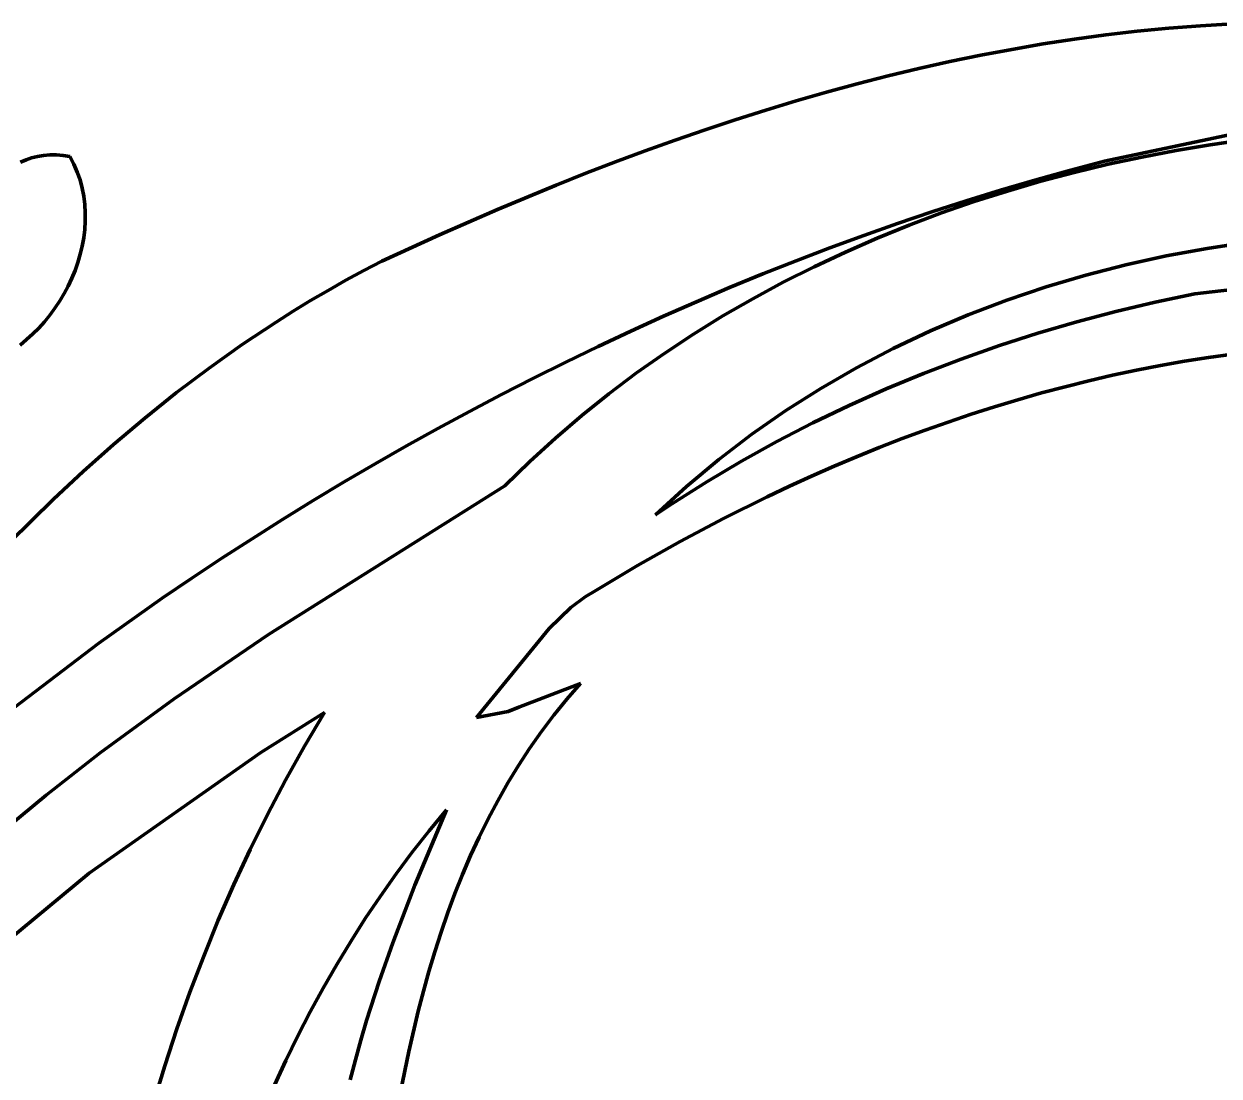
# Model space of a CAD drawing. Header units: millimetres. Extents: x 0 to 12, y 0 to 9.
# Drawn here: x 4.461 to 5.59, y 7.027 to 8.021 of the extents above; entities that cross this region are included whole.
import ezdxf

# ---------------------------------------------------------------- set-up
doc = ezdxf.new("R2010")
doc.units = ezdxf.units.MM
doc.layers.add('color#030303ff', color=7, linetype='CONTINUOUS', lineweight=100)
doc.layers.add('color#ffffffff', color=7, linetype='CONTINUOUS', lineweight=100)

msp = doc.modelspace()

# ---------------------------------------------------------------- linework, layer by layer
at = {"layer": 'color#030303ff'}
for p, q in [((5.5427, 8.0174), (5.5726, 8.0197)), ((5.5726, 8.0197), (5.6026, 8.0215)), ((5.4534, 8.007), (5.4831, 8.0111)), ((5.4831, 8.0111), (5.5128, 8.0145)), ((5.5128, 8.0145), (5.5427, 8.0174)), ((5.3649, 7.9919), (5.3943, 7.9974)), ((5.3943, 7.9974), (5.4238, 8.0025)), ((5.4238, 8.0025), (5.4534, 8.007)), ((5.3063, 7.9793), (5.3356, 7.9858)), ((5.3356, 7.9858), (5.3649, 7.9919)), ((5.2772, 7.9723), (5.3063, 7.9793)), ((5.2192, 7.9569), (5.2481, 7.9648)), ((5.2481, 7.9648), (5.2772, 7.9723)), ((5.1903, 7.9486), (5.2192, 7.9569)), ((5.1616, 7.9399), (5.1903, 7.9486)), ((5.1044, 7.9214), (5.1329, 7.9309)), ((5.1329, 7.9309), (5.1616, 7.9399)), ((5.076, 7.9116), (5.1044, 7.9214)), ((5.6432, 7.9258), (5.4817, 7.8917)), ((5.0477, 7.9014), (5.076, 7.9116)), ((5.5494, 7.9018), (5.5817, 7.9072)), ((5.5817, 7.9072), (5.6142, 7.9119)), ((4.4679, 7.8948), (4.4735, 7.8962)), ((4.4735, 7.8962), (4.4792, 7.8971)), ((4.4792, 7.8971), (4.4851, 7.8976)), ((4.4851, 7.8976), (4.4913, 7.8976)), ((4.4913, 7.8976), (4.4976, 7.8971)), ((4.4976, 7.8971), (4.5041, 7.8961)), ((4.5041, 7.8961), (4.5078, 7.8888)), ((5.0196, 7.891), (5.0477, 7.9014)), ((5.4851, 7.8887), (5.5172, 7.8956)), ((5.5172, 7.8956), (5.5494, 7.9018)), ((4.4574, 7.8907), (4.4626, 7.8929)), ((4.4626, 7.8929), (4.4679, 7.8948)), ((4.5078, 7.8888), (4.511, 7.8814)), ((4.9915, 7.8802), (5.0196, 7.891)), ((5.4817, 7.8917), (5.4488, 7.8829)), ((5.4532, 7.881), (5.4851, 7.8887)), ((4.511, 7.8814), (4.5136, 7.8739)), ((4.5136, 7.8739), (4.5156, 7.8662)), ((4.9636, 7.8691), (4.9915, 7.8802)), ((5.416, 7.8737), (5.3834, 7.8641)), ((5.4488, 7.8829), (5.416, 7.8737)), ((5.4215, 7.8726), (5.4532, 7.881)), ((4.5156, 7.8662), (4.5171, 7.8585)), ((4.9082, 7.846), (4.9636, 7.8691)), ((5.3834, 7.8641), (5.3509, 7.8541)), ((5.3587, 7.8535), (5.39, 7.8634)), ((5.39, 7.8634), (5.4215, 7.8726)), ((4.5171, 7.8585), (4.5181, 7.8507)), ((4.5181, 7.8507), (4.5186, 7.8428)), ((5.3509, 7.8541), (5.3185, 7.8436)), ((5.3278, 7.8427), (5.3587, 7.8535)), ((4.5186, 7.8428), (4.5185, 7.8349)), ((4.8533, 7.822), (4.9082, 7.846)), ((5.3185, 7.8436), (5.2863, 7.8327)), ((5.2971, 7.8312), (5.3278, 7.8427)), ((4.5185, 7.8349), (4.518, 7.8271)), ((5.2863, 7.8327), (5.2542, 7.8214)), ((5.2668, 7.8189), (5.2971, 7.8312)), ((4.5171, 7.8192), (4.5157, 7.8114)), ((4.518, 7.8271), (4.5171, 7.8192)), ((4.7989, 7.797), (4.8533, 7.822)), ((5.2542, 7.8214), (5.2223, 7.8097)), ((5.2369, 7.8057), (5.2668, 7.8189)), ((4.5157, 7.8114), (4.5138, 7.8036)), ((5.2223, 7.8097), (5.1905, 7.7975)), ((5.2073, 7.7918), (5.2369, 7.8057)), ((5.5788, 7.8092), (5.5402, 7.8021)), ((5.6176, 7.815), (5.5788, 7.8092)), ((4.5115, 7.7959), (4.5089, 7.7883)), ((4.5138, 7.8036), (4.5115, 7.7959)), ((4.7818, 7.7882), (4.7989, 7.797)), ((5.1905, 7.7975), (5.1589, 7.785)), ((5.5402, 7.8021), (5.5019, 7.7936)), ((4.5089, 7.7883), (4.5058, 7.7809)), ((4.7649, 7.779), (4.7818, 7.7882)), ((5.1589, 7.785), (5.1274, 7.7721)), ((5.1782, 7.7771), (5.2073, 7.7918)), ((5.464, 7.7839), (5.4265, 7.7727)), ((5.5019, 7.7936), (5.464, 7.7839)), ((4.5023, 7.7736), (4.4985, 7.7664)), ((4.5058, 7.7809), (4.5023, 7.7736)), ((4.7481, 7.7695), (4.7649, 7.779)), ((5.1274, 7.7721), (5.0961, 7.7588)), ((5.1494, 7.7616), (5.1782, 7.7771)), ((5.4265, 7.7727), (5.3895, 7.7602)), ((5.5671, 7.7663), (5.6797, 7.7793)), ((4.4985, 7.7664), (4.4944, 7.7595)), ((4.7151, 7.7498), (4.7315, 7.7598)), ((4.7315, 7.7598), (4.7481, 7.7695)), ((5.1212, 7.7453), (5.1494, 7.7616)), ((5.3895, 7.7602), (5.3531, 7.7463)), ((5.5297, 7.7584), (5.5671, 7.7663)), ((4.4899, 7.7527), (4.4851, 7.7462)), ((4.4944, 7.7595), (4.4899, 7.7527)), ((4.6989, 7.7395), (4.7151, 7.7498)), ((5.0961, 7.7588), (5.065, 7.7451)), ((5.4555, 7.7398), (5.4924, 7.7496)), ((5.4924, 7.7496), (5.5297, 7.7584)), ((4.48, 7.7399), (4.4747, 7.7339)), ((4.4851, 7.7462), (4.48, 7.7399)), ((4.6669, 7.7182), (4.6989, 7.7395)), ((5.065, 7.7451), (5.034, 7.731)), ((5.0934, 7.7281), (5.1212, 7.7453)), ((5.3531, 7.7463), (5.3172, 7.7311)), ((5.4188, 7.7291), (5.4555, 7.7398)), ((4.469, 7.7283), (4.4631, 7.7229)), ((4.4747, 7.7339), (4.469, 7.7283)), ((5.034, 7.731), (5.0032, 7.7165)), ((5.0662, 7.7102), (5.0934, 7.7281)), ((5.3172, 7.7311), (5.282, 7.7144)), ((5.3824, 7.7173), (5.4188, 7.7291)), ((4.4631, 7.7229), (4.457, 7.7178)), ((4.6355, 7.696), (4.6669, 7.7182)), ((5.0032, 7.7165), (4.9726, 7.7017)), ((5.3463, 7.7046), (5.3824, 7.7173)), ((5.0395, 7.6914), (5.0662, 7.7102)), ((5.282, 7.7144), (5.2474, 7.6963)), ((5.3107, 7.691), (5.3463, 7.7046)), ((5.5802, 7.7061), (5.5574, 7.7025)), ((5.6032, 7.7093), (5.5802, 7.7061)), ((4.6048, 7.6728), (4.6355, 7.696)), ((4.9726, 7.7017), (4.9421, 7.6866)), ((5.2474, 7.6963), (5.2136, 7.6768)), ((5.512, 7.694), (5.4894, 7.6892)), ((5.5347, 7.6985), (5.512, 7.694)), ((5.5574, 7.7025), (5.5347, 7.6985)), ((4.9421, 7.6866), (4.9118, 7.671)), ((5.0133, 7.6717), (5.0395, 7.6914)), ((5.2754, 7.6763), (5.3107, 7.691)), ((5.4669, 7.684), (5.4445, 7.6784)), ((5.4894, 7.6892), (5.4669, 7.684)), ((4.5748, 7.6487), (4.6048, 7.6728)), ((4.9118, 7.671), (4.8817, 7.6551)), ((4.9878, 7.6512), (5.0133, 7.6717)), ((5.2136, 7.6768), (5.1806, 7.6558)), ((5.2405, 7.6607), (5.2754, 7.6763)), ((5.4222, 7.6725), (5.4, 7.6661)), ((5.4445, 7.6784), (5.4222, 7.6725)), ((5.2061, 7.6441), (5.2405, 7.6607)), ((5.3779, 7.6595), (5.3559, 7.6524)), ((5.4, 7.6661), (5.3779, 7.6595)), ((4.5454, 7.6239), (4.5748, 7.6487)), ((4.8817, 7.6551), (4.8518, 7.6389)), ((4.9629, 7.6299), (4.9878, 7.6512)), ((5.1806, 7.6558), (5.1485, 7.6334)), ((5.3559, 7.6524), (5.334, 7.645)), ((4.8518, 7.6389), (4.822, 7.6224)), ((5.1722, 7.6265), (5.2061, 7.6441)), ((5.3122, 7.6373), (5.2905, 7.6293)), ((5.334, 7.645), (5.3122, 7.6373)), ((4.9386, 7.6078), (4.9629, 7.6299)), ((5.1485, 7.6334), (5.1172, 7.6095)), ((5.1388, 7.608), (5.1722, 7.6265)), ((5.2905, 7.6293), (5.2689, 7.6209)), ((4.5166, 7.5983), (4.5454, 7.6239)), ((4.822, 7.6224), (4.7925, 7.6055)), ((5.2689, 7.6209), (5.2475, 7.6122)), ((4.7925, 7.6055), (4.7631, 7.5883)), ((4.915, 7.5848), (4.9386, 7.6078)), ((5.1172, 7.6095), (5.0869, 7.5841)), ((5.1059, 7.5884), (5.1388, 7.608)), ((5.2262, 7.6032), (5.205, 7.5939)), ((5.2475, 7.6122), (5.2262, 7.6032)), ((4.4885, 7.572), (4.5166, 7.5983)), ((5.205, 7.5939), (5.184, 7.5843)), ((4.7631, 7.5883), (4.734, 7.5707)), ((4.82, 7.5247), (4.915, 7.5848)), ((5.0869, 7.5841), (5.0576, 7.5573)), ((5.0736, 7.5679), (5.1059, 7.5884)), ((5.184, 7.5843), (5.1631, 7.5744)), ((4.4473, 7.5314), (4.4885, 7.572)), ((4.734, 7.5707), (4.705, 7.5529)), ((5.0576, 7.5573), (5.0736, 7.5679)), ((5.1631, 7.5744), (5.1217, 7.5538)), ((4.705, 7.5529), (4.6762, 7.5347)), ((5.1217, 7.5538), (5.0808, 7.5321)), ((4.6762, 7.5347), (4.6477, 7.5162)), ((4.6918, 7.4442), (4.82, 7.5247)), ((5.0808, 7.5321), (5.0406, 7.5094)), ((4.6477, 7.5162), (4.6193, 7.4974)), ((5.0406, 7.5094), (5.001, 7.4857)), ((4.6193, 7.4974), (4.5911, 7.4784)), ((4.5911, 7.4784), (4.5314, 7.4359)), ((4.9911, 7.4797), (4.9774, 7.4695)), ((5.001, 7.4857), (4.9911, 7.4797)), ((4.9774, 7.4695), (4.9569, 7.4498)), ((4.6025, 7.3832), (4.6918, 7.4442)), ((4.9569, 7.4498), (4.8883, 7.3657)), ((4.5314, 7.4359), (4.444, 7.3693)), ((4.9283, 7.3753), (4.9867, 7.3978)), ((4.9867, 7.3978), (4.9738, 7.383)), ((4.5327, 7.3321), (4.6025, 7.3832)), ((4.9738, 7.383), (4.9614, 7.3678)), ((4.7447, 7.3702), (4.6846, 7.3326)), ((4.7258, 7.3385), (4.7447, 7.3702)), ((4.8883, 7.3657), (4.9181, 7.3714)), ((4.9181, 7.3714), (4.9283, 7.3753)), ((4.9614, 7.3678), (4.9497, 7.3523)), ((4.9497, 7.3523), (4.9385, 7.3364)), ((4.4816, 7.2921), (4.5327, 7.3321)), ((4.6846, 7.3326), (4.5223, 7.2185)), ((4.7078, 7.3063), (4.7258, 7.3385)), ((4.9385, 7.3364), (4.9279, 7.3202)), ((4.9279, 7.3202), (4.9179, 7.3037)), ((4.6907, 7.2738), (4.7078, 7.3063)), ((4.9179, 7.3037), (4.9083, 7.2869)), ((4.4316, 7.2508), (4.4816, 7.2921)), ((4.9083, 7.2869), (4.8993, 7.2699)), ((4.8299, 7.2071), (4.8598, 7.2782)), ((4.8598, 7.2782), (4.8435, 7.2584)), ((4.6744, 7.2409), (4.6907, 7.2738)), ((4.8993, 7.2699), (4.8908, 7.2526)), ((4.8435, 7.2584), (4.8276, 7.2382)), ((4.8908, 7.2526), (4.8827, 7.235)), ((4.6589, 7.2076), (4.6744, 7.2409)), ((4.8276, 7.2382), (4.8123, 7.2177)), ((4.8827, 7.235), (4.8751, 7.2172)), ((4.5223, 7.2185), (4.4132, 7.128)), ((4.8123, 7.2177), (4.7975, 7.1968)), ((4.6443, 7.174), (4.6589, 7.2076)), ((4.8091, 7.1527), (4.8299, 7.2071)), ((4.8751, 7.2172), (4.8679, 7.1993)), ((4.7975, 7.1968), (4.7832, 7.1755)), ((4.8679, 7.1993), (4.8612, 7.1811)), ((4.6305, 7.14), (4.6443, 7.174)), ((4.7832, 7.1755), (4.7694, 7.1539)), ((4.8612, 7.1811), (4.8548, 7.1627)), ((4.8548, 7.1627), (4.8489, 7.1442)), ((4.7694, 7.1539), (4.7562, 7.132)), ((4.7962, 7.1161), (4.8091, 7.1527)), ((4.6174, 7.1058), (4.6305, 7.14)), ((4.8489, 7.1442), (4.8433, 7.1256)), ((4.7562, 7.132), (4.7434, 7.1098)), ((4.7844, 7.0791), (4.7962, 7.1161)), ((4.8433, 7.1256), (4.8381, 7.1068)), ((4.6052, 7.0712), (4.6174, 7.1058)), ((4.7434, 7.1098), (4.7312, 7.0873)), ((4.8381, 7.1068), (4.8332, 7.0879)), ((4.7312, 7.0873), (4.7195, 7.0645)), ((4.8332, 7.0879), (4.8243, 7.0499)), ((4.5937, 7.0364), (4.6052, 7.0712)), ((4.7789, 7.0604), (4.7844, 7.0791)), ((4.7195, 7.0645), (4.7082, 7.0414)), ((4.7738, 7.0418), (4.7789, 7.0604)), ((4.8243, 7.0499), (4.8165, 7.0116)), ((4.7082, 7.0414), (4.6975, 7.0181)), ((4.7689, 7.023), (4.7738, 7.0418)), ((4.583, 7.0014), (4.5937, 7.0364))]:
    msp.add_line(p, q, dxfattribs=at)
at = {"layer": 'color#ffffffff'}
for p, q in [((5.5726, 8.0197), (5.5427, 8.0174)), ((5.6026, 8.0215), (5.5726, 8.0197)), ((5.4831, 8.0111), (5.4534, 8.007)), ((5.5128, 8.0145), (5.4831, 8.0111)), ((5.5427, 8.0174), (5.5128, 8.0145)), ((5.3943, 7.9974), (5.3649, 7.9919)), ((5.4238, 8.0025), (5.3943, 7.9974)), ((5.4534, 8.007), (5.4238, 8.0025)), ((5.3356, 7.9858), (5.3063, 7.9793)), ((5.3649, 7.9919), (5.3356, 7.9858)), ((5.3063, 7.9793), (5.2772, 7.9723)), ((5.2481, 7.9648), (5.2192, 7.9569)), ((5.2772, 7.9723), (5.2481, 7.9648)), ((5.2192, 7.9569), (5.1903, 7.9486)), ((5.1903, 7.9486), (5.1616, 7.9399)), ((5.1329, 7.9309), (5.1044, 7.9214)), ((5.1616, 7.9399), (5.1329, 7.9309)), ((5.1044, 7.9214), (5.076, 7.9116)), ((5.4817, 7.8917), (5.6432, 7.9258)), ((5.076, 7.9116), (5.0477, 7.9014)), ((5.5817, 7.9072), (5.5494, 7.9018)), ((5.6142, 7.9119), (5.5817, 7.9072)), ((4.4735, 7.8962), (4.4679, 7.8948)), ((4.4792, 7.8971), (4.4735, 7.8962)), ((4.4851, 7.8976), (4.4792, 7.8971)), ((4.4913, 7.8976), (4.4851, 7.8976)), ((4.4976, 7.8971), (4.4913, 7.8976)), ((4.5041, 7.8961), (4.4976, 7.8971)), ((4.5078, 7.8888), (4.5041, 7.8961)), ((5.0477, 7.9014), (5.0196, 7.891)), ((5.5172, 7.8956), (5.4851, 7.8887)), ((5.5494, 7.9018), (5.5172, 7.8956)), ((4.4626, 7.8929), (4.4574, 7.8907)), ((4.4679, 7.8948), (4.4626, 7.8929)), ((4.511, 7.8814), (4.5078, 7.8888)), ((5.0196, 7.891), (4.9915, 7.8802)), ((5.4488, 7.8829), (5.4817, 7.8917)), ((5.4851, 7.8887), (5.4532, 7.881)), ((4.5136, 7.8739), (4.511, 7.8814)), ((4.5156, 7.8662), (4.5136, 7.8739)), ((4.9915, 7.8802), (4.9636, 7.8691)), ((5.3834, 7.8641), (5.416, 7.8737)), ((5.416, 7.8737), (5.4488, 7.8829)), ((5.4532, 7.881), (5.4215, 7.8726)), ((4.5171, 7.8585), (4.5156, 7.8662)), ((4.9636, 7.8691), (4.9082, 7.846)), ((5.3509, 7.8541), (5.3834, 7.8641)), ((5.39, 7.8634), (5.3587, 7.8535)), ((5.4215, 7.8726), (5.39, 7.8634)), ((4.5181, 7.8507), (4.5171, 7.8585)), ((4.5186, 7.8428), (4.5181, 7.8507)), ((5.3185, 7.8436), (5.3509, 7.8541)), ((5.3587, 7.8535), (5.3278, 7.8427)), ((4.5185, 7.8349), (4.5186, 7.8428)), ((4.9082, 7.846), (4.8533, 7.822)), ((5.2863, 7.8327), (5.3185, 7.8436)), ((5.3278, 7.8427), (5.2971, 7.8312)), ((4.518, 7.8271), (4.5185, 7.8349)), ((5.2542, 7.8214), (5.2863, 7.8327)), ((5.2971, 7.8312), (5.2668, 7.8189)), ((4.5157, 7.8114), (4.5171, 7.8192)), ((4.5171, 7.8192), (4.518, 7.8271)), ((4.8533, 7.822), (4.7989, 7.797)), ((5.2223, 7.8097), (5.2542, 7.8214)), ((5.2668, 7.8189), (5.2369, 7.8057)), ((4.5138, 7.8036), (4.5157, 7.8114)), ((5.1905, 7.7975), (5.2223, 7.8097)), ((5.2369, 7.8057), (5.2073, 7.7918)), ((5.5402, 7.8021), (5.5788, 7.8092)), ((5.5788, 7.8092), (5.6176, 7.815)), ((4.5089, 7.7883), (4.5115, 7.7959)), ((4.5115, 7.7959), (4.5138, 7.8036)), ((4.7989, 7.797), (4.7818, 7.7882)), ((5.1589, 7.785), (5.1905, 7.7975)), ((5.5019, 7.7936), (5.5402, 7.8021)), ((4.5058, 7.7809), (4.5089, 7.7883)), ((4.7818, 7.7882), (4.7649, 7.779)), ((5.1274, 7.7721), (5.1589, 7.785)), ((5.2073, 7.7918), (5.1782, 7.7771)), ((5.4265, 7.7727), (5.464, 7.7839)), ((5.464, 7.7839), (5.5019, 7.7936)), ((4.4985, 7.7664), (4.5023, 7.7736)), ((4.5023, 7.7736), (4.5058, 7.7809)), ((4.7649, 7.779), (4.7481, 7.7695)), ((5.0961, 7.7588), (5.1274, 7.7721)), ((5.1782, 7.7771), (5.1494, 7.7616)), ((5.3895, 7.7602), (5.4265, 7.7727)), ((5.6797, 7.7793), (5.5671, 7.7663)), ((4.4944, 7.7595), (4.4985, 7.7664)), ((4.7315, 7.7598), (4.7151, 7.7498)), ((4.7481, 7.7695), (4.7315, 7.7598)), ((5.1494, 7.7616), (5.1212, 7.7453)), ((5.3531, 7.7463), (5.3895, 7.7602)), ((5.5671, 7.7663), (5.5297, 7.7584)), ((4.4851, 7.7462), (4.4899, 7.7527)), ((4.4899, 7.7527), (4.4944, 7.7595)), ((4.7151, 7.7498), (4.6989, 7.7395)), ((5.065, 7.7451), (5.0961, 7.7588)), ((5.4924, 7.7496), (5.4555, 7.7398)), ((5.5297, 7.7584), (5.4924, 7.7496)), ((4.4747, 7.7339), (4.48, 7.7399)), ((4.48, 7.7399), (4.4851, 7.7462)), ((4.6989, 7.7395), (4.6669, 7.7182)), ((5.034, 7.731), (5.065, 7.7451)), ((5.1212, 7.7453), (5.0934, 7.7281)), ((5.3172, 7.7311), (5.3531, 7.7463)), ((5.4555, 7.7398), (5.4188, 7.7291)), ((4.4631, 7.7229), (4.469, 7.7283)), ((4.469, 7.7283), (4.4747, 7.7339)), ((5.0032, 7.7165), (5.034, 7.731)), ((5.0934, 7.7281), (5.0662, 7.7102)), ((5.282, 7.7144), (5.3172, 7.7311)), ((5.4188, 7.7291), (5.3824, 7.7173)), ((4.457, 7.7178), (4.4631, 7.7229)), ((4.6669, 7.7182), (4.6355, 7.696)), ((4.9726, 7.7017), (5.0032, 7.7165)), ((5.3824, 7.7173), (5.3463, 7.7046)), ((5.0662, 7.7102), (5.0395, 7.6914)), ((5.2474, 7.6963), (5.282, 7.7144)), ((5.3463, 7.7046), (5.3107, 7.691)), ((5.5574, 7.7025), (5.5802, 7.7061)), ((5.5802, 7.7061), (5.6032, 7.7093)), ((4.6355, 7.696), (4.6048, 7.6728)), ((4.9421, 7.6866), (4.9726, 7.7017)), ((5.2136, 7.6768), (5.2474, 7.6963)), ((5.4894, 7.6892), (5.512, 7.694)), ((5.512, 7.694), (5.5347, 7.6985)), ((5.5347, 7.6985), (5.5574, 7.7025)), ((4.9118, 7.671), (4.9421, 7.6866)), ((5.0395, 7.6914), (5.0133, 7.6717)), ((5.3107, 7.691), (5.2754, 7.6763)), ((5.4445, 7.6784), (5.4669, 7.684)), ((5.4669, 7.684), (5.4894, 7.6892)), ((4.6048, 7.6728), (4.5748, 7.6487)), ((4.8817, 7.6551), (4.9118, 7.671)), ((5.0133, 7.6717), (4.9878, 7.6512)), ((5.1806, 7.6558), (5.2136, 7.6768)), ((5.2754, 7.6763), (5.2405, 7.6607)), ((5.4, 7.6661), (5.4222, 7.6725)), ((5.4222, 7.6725), (5.4445, 7.6784)), ((5.2405, 7.6607), (5.2061, 7.6441)), ((5.3559, 7.6524), (5.3779, 7.6595)), ((5.3779, 7.6595), (5.4, 7.6661)), ((4.5748, 7.6487), (4.5454, 7.6239)), ((4.8518, 7.6389), (4.8817, 7.6551)), ((4.9878, 7.6512), (4.9629, 7.6299)), ((5.1485, 7.6334), (5.1806, 7.6558)), ((5.334, 7.645), (5.3559, 7.6524)), ((4.822, 7.6224), (4.8518, 7.6389)), ((5.2061, 7.6441), (5.1722, 7.6265)), ((5.2905, 7.6293), (5.3122, 7.6373)), ((5.3122, 7.6373), (5.334, 7.645)), ((4.9629, 7.6299), (4.9386, 7.6078)), ((5.1172, 7.6095), (5.1485, 7.6334)), ((5.1722, 7.6265), (5.1388, 7.608)), ((5.2689, 7.6209), (5.2905, 7.6293)), ((4.5454, 7.6239), (4.5166, 7.5983)), ((4.7925, 7.6055), (4.822, 7.6224)), ((5.2475, 7.6122), (5.2689, 7.6209)), ((4.7631, 7.5883), (4.7925, 7.6055)), ((4.9386, 7.6078), (4.915, 7.5848)), ((5.0869, 7.5841), (5.1172, 7.6095)), ((5.1388, 7.608), (5.1059, 7.5884)), ((5.205, 7.5939), (5.2262, 7.6032)), ((5.2262, 7.6032), (5.2475, 7.6122)), ((4.5166, 7.5983), (4.4885, 7.572)), ((5.184, 7.5843), (5.205, 7.5939)), ((4.734, 7.5707), (4.7631, 7.5883)), ((4.915, 7.5848), (4.82, 7.5247)), ((5.0576, 7.5573), (5.0869, 7.5841)), ((5.1059, 7.5884), (5.0736, 7.5679)), ((5.1631, 7.5744), (5.184, 7.5843)), ((4.4885, 7.572), (4.4473, 7.5314)), ((4.705, 7.5529), (4.734, 7.5707)), ((5.0736, 7.5679), (5.0576, 7.5573)), ((5.1217, 7.5538), (5.1631, 7.5744)), ((4.6762, 7.5347), (4.705, 7.5529)), ((5.0808, 7.5321), (5.1217, 7.5538)), ((4.6477, 7.5162), (4.6762, 7.5347)), ((4.82, 7.5247), (4.6918, 7.4442)), ((5.0406, 7.5094), (5.0808, 7.5321)), ((4.6193, 7.4974), (4.6477, 7.5162)), ((5.001, 7.4857), (5.0406, 7.5094)), ((4.5911, 7.4784), (4.6193, 7.4974)), ((4.5314, 7.4359), (4.5911, 7.4784)), ((4.9774, 7.4695), (4.9911, 7.4797)), ((4.9911, 7.4797), (5.001, 7.4857)), ((4.9569, 7.4498), (4.9774, 7.4695)), ((4.6918, 7.4442), (4.6025, 7.3832)), ((4.8883, 7.3657), (4.9569, 7.4498)), ((4.444, 7.3693), (4.5314, 7.4359)), ((4.9867, 7.3978), (4.9283, 7.3753)), ((4.9738, 7.383), (4.9867, 7.3978)), ((4.6025, 7.3832), (4.5327, 7.3321)), ((4.9614, 7.3678), (4.9738, 7.383)), ((4.6846, 7.3326), (4.7447, 7.3702)), ((4.7447, 7.3702), (4.7258, 7.3385)), ((4.9181, 7.3714), (4.8883, 7.3657)), ((4.9283, 7.3753), (4.9181, 7.3714)), ((4.9497, 7.3523), (4.9614, 7.3678)), ((4.9385, 7.3364), (4.9497, 7.3523)), ((4.5327, 7.3321), (4.4816, 7.2921)), ((4.5223, 7.2185), (4.6846, 7.3326)), ((4.7258, 7.3385), (4.7078, 7.3063)), ((4.9279, 7.3202), (4.9385, 7.3364)), ((4.9179, 7.3037), (4.9279, 7.3202)), ((4.7078, 7.3063), (4.6907, 7.2738)), ((4.9083, 7.2869), (4.9179, 7.3037)), ((4.4816, 7.2921), (4.4316, 7.2508)), ((4.8993, 7.2699), (4.9083, 7.2869)), ((4.8598, 7.2782), (4.8299, 7.2071)), ((4.8435, 7.2584), (4.8598, 7.2782)), ((4.6907, 7.2738), (4.6744, 7.2409)), ((4.8908, 7.2526), (4.8993, 7.2699)), ((4.8276, 7.2382), (4.8435, 7.2584)), ((4.8827, 7.235), (4.8908, 7.2526)), ((4.6744, 7.2409), (4.6589, 7.2076)), ((4.8123, 7.2177), (4.8276, 7.2382)), ((4.8751, 7.2172), (4.8827, 7.235)), ((4.4132, 7.128), (4.5223, 7.2185)), ((4.7975, 7.1968), (4.8123, 7.2177)), ((4.6589, 7.2076), (4.6443, 7.174)), ((4.8299, 7.2071), (4.8091, 7.1527)), ((4.8679, 7.1993), (4.8751, 7.2172)), ((4.7832, 7.1755), (4.7975, 7.1968)), ((4.8612, 7.1811), (4.8679, 7.1993)), ((4.6443, 7.174), (4.6305, 7.14)), ((4.7694, 7.1539), (4.7832, 7.1755)), ((4.8548, 7.1627), (4.8612, 7.1811)), ((4.8489, 7.1442), (4.8548, 7.1627)), ((4.7562, 7.132), (4.7694, 7.1539)), ((4.8091, 7.1527), (4.7962, 7.1161)), ((4.6305, 7.14), (4.6174, 7.1058)), ((4.8433, 7.1256), (4.8489, 7.1442)), ((4.7434, 7.1098), (4.7562, 7.132)), ((4.7962, 7.1161), (4.7844, 7.0791)), ((4.8381, 7.1068), (4.8433, 7.1256)), ((4.6174, 7.1058), (4.6052, 7.0712)), ((4.7312, 7.0873), (4.7434, 7.1098)), ((4.8332, 7.0879), (4.8381, 7.1068)), ((4.7195, 7.0645), (4.7312, 7.0873)), ((4.8243, 7.0499), (4.8332, 7.0879)), ((4.6052, 7.0712), (4.5937, 7.0364)), ((4.7844, 7.0791), (4.7789, 7.0604)), ((4.7082, 7.0414), (4.7195, 7.0645)), ((4.7789, 7.0604), (4.7738, 7.0418)), ((4.8165, 7.0116), (4.8243, 7.0499)), ((4.6975, 7.0181), (4.7082, 7.0414)), ((4.7738, 7.0418), (4.7689, 7.023)), ((4.5937, 7.0364), (4.583, 7.0014))]:
    msp.add_line(p, q, dxfattribs=at)

doc.saveas('drawing.dxf')
